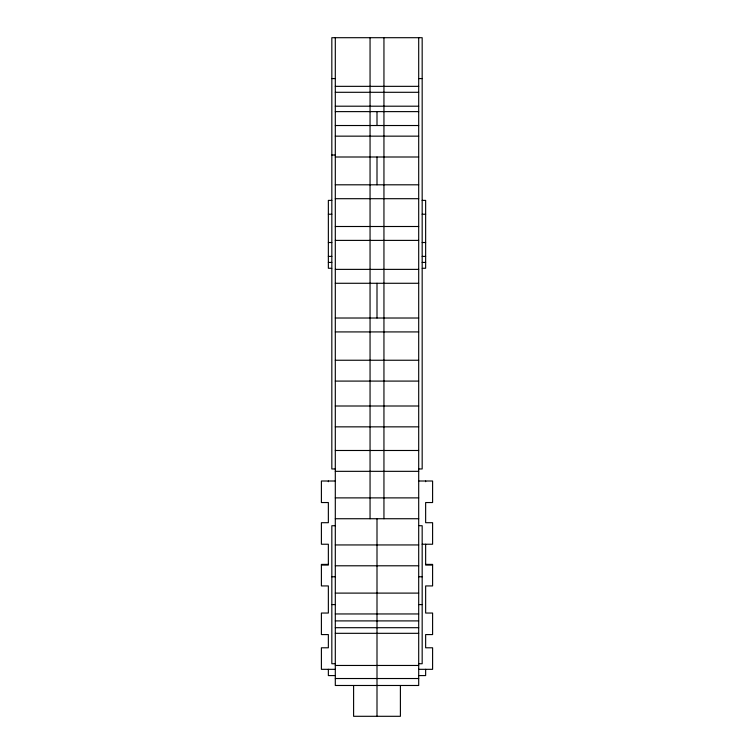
<?xml version="1.0" encoding="UTF-8"?>
<svg xmlns="http://www.w3.org/2000/svg" width="754" height="754" viewBox="0 0 754 754"><rect width="100%" height="100%" fill="white"/><g stroke="black" fill="none" stroke-linecap="round" stroke-linejoin="round"><path stroke-width="1.13" d="M331.826 78.567L335.304 78.567M418.696 78.567L422.174 78.567M335.304 86.342L418.696 86.342M335.304 92.299L418.696 92.299M335.304 106.201L418.696 106.201M335.304 111.62L418.696 111.62M335.304 125.522L418.696 125.522M335.304 136.154L418.696 136.154M331.826 155.013L335.304 155.013M335.304 157.002L418.696 157.002M335.304 184.805L418.696 184.805M335.304 198.698L418.696 198.698M331.826 200.385L328.358 200.385L328.358 268.264L331.826 268.264L331.826 37.7L422.174 37.7L422.174 268.264L425.642 268.264L425.642 200.385L422.174 200.385M328.358 214.23L331.826 214.23M422.174 214.23L425.642 214.23M335.304 226.502L418.696 226.502M335.304 240.394L418.696 240.394M328.358 242.515L331.826 242.515M422.174 242.515L425.642 242.515M328.358 256.407L331.826 256.407M422.174 256.407L425.642 256.407M328.358 262.439L331.826 262.439M422.174 262.439L425.642 262.439M335.304 269.376L418.696 269.376M335.304 283.278L418.696 283.278M335.304 318.018L418.696 318.018M335.304 331.92L418.696 331.92M335.304 360.242L418.696 360.242M335.304 381.09L418.696 381.09M335.304 406.001L418.696 406.001M335.304 426.849L418.696 426.849M335.304 450.487L418.696 450.487M335.304 468.96L331.826 468.96L331.826 268.556M418.696 468.96L422.174 468.96L422.174 268.556M335.304 471.335L418.696 471.335M335.304 481.005L321.402 481.005L321.402 502.541L328.358 502.541L328.358 522.701L321.402 522.701L321.402 544.237L328.358 544.237L328.358 565.085L321.402 565.085M418.696 481.005L432.598 481.005L432.598 502.541L425.642 502.541L425.642 522.701L432.598 522.701L432.598 544.237L422.174 544.237M335.304 497.885L418.696 497.885M335.304 518.733L418.696 518.733M335.304 525.726L331.826 525.726L331.826 663.737L335.304 663.737M335.304 544.944L418.696 544.944M328.358 564.397L321.402 564.397L321.402 585.933L328.358 585.933L328.358 613.04L321.402 613.04L321.402 634.576L328.358 634.576L328.358 647.79L321.402 647.79L321.402 669.326L335.304 669.326M425.642 564.397L432.598 564.397L432.598 585.933L425.642 585.933L425.642 613.04L432.598 613.04L432.598 634.576L425.642 634.576L425.642 647.79L432.598 647.79L432.598 669.326L418.696 669.326M432.598 565.085L425.642 565.085L425.642 544.237M335.304 565.792L418.696 565.792M331.826 576.772L335.304 576.772M418.696 576.772L422.174 576.772M335.304 593.106L418.696 593.106M331.826 604.576L335.304 604.576M418.696 604.576L422.174 604.576M335.304 613.954L418.696 613.954M335.304 620.9L418.696 620.9M335.304 627.696L418.696 627.696M335.304 633.322L418.696 633.322M418.696 663.737L422.174 663.737L422.174 525.726L418.696 525.726L418.696 685.48L335.304 685.48L335.304 37.7M335.304 665.462L418.696 665.462M335.304 675.584L328.358 675.584L328.358 669.326M418.696 675.584L425.642 675.584L425.642 669.326M335.304 678.525L418.696 678.525M425.642 481.005L425.642 481.693M418.696 37.7L418.696 525.5M400.402 685.48L400.402 716.3L353.598 716.3L353.598 685.48M383.946 37.7L383.946 518.733M377 111.62L377 125.522M377 157.002L377 184.805M377 283.278L377 318.018M377 518.733L377 716.3M370.054 37.7L370.054 518.733M328.358 481.005L328.358 481.693"/></g></svg>
